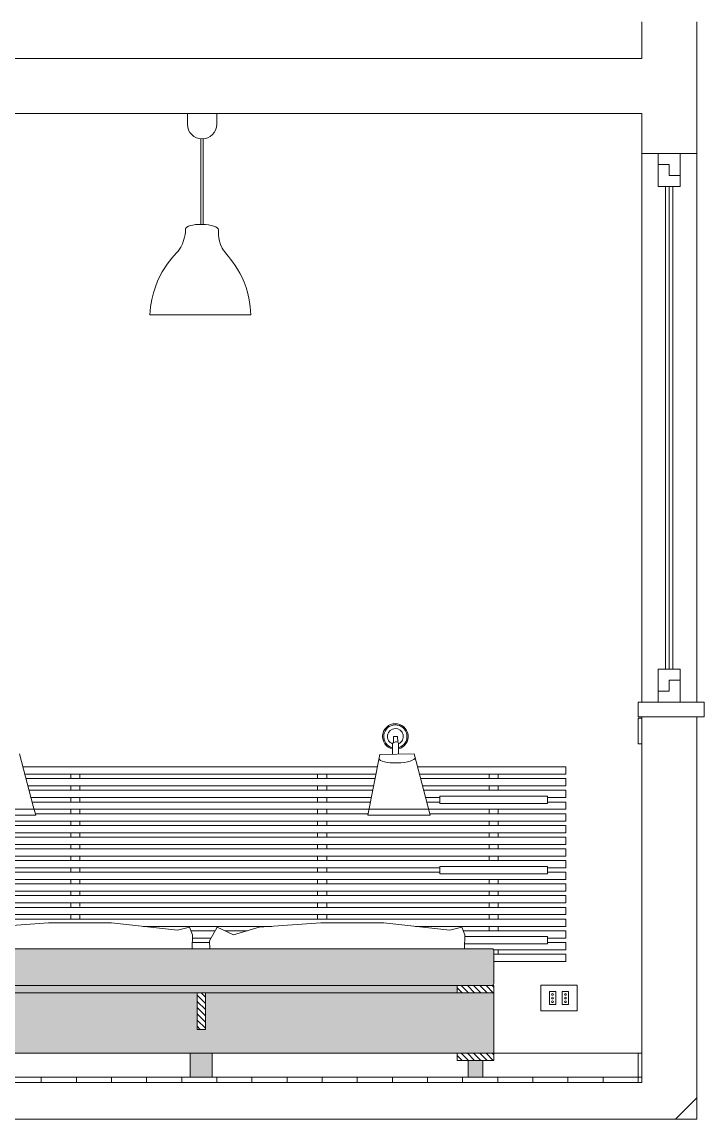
# Model space of a CAD drawing. Header units: centimetres. Extents: x -16179 to 12840, y -10704 to 3856.
# Drawn here: x -2282.9 to -2264.25, y -5303.91 to -5273.91 of the extents above; entities that cross this region are included whole.
import ezdxf

# ---------------------------------------------------------------- set-up
doc = ezdxf.new("R2010")
doc.units = ezdxf.units.CM
doc.header["$MEASUREMENT"] = 0
for name, color, linetype, lineweight in [('0_Num_Penna__175', 175, 'Continuous', 18), ('0_Num_Penna__3', 3, 'Continuous', 18), ('0_Num_Penna__5', 5, 'Continuous', 18), ('A-FURN_Num_Penna__4', 4, 'Continuous', 18), ('A-FURN_Num_Penna__8', 8, 'Continuous', 18), ('A-SECT A-MCUT_Num_Penna__5', 5, 'Continuous', 18), ('A-WALL-FULL-EXTR_Num_Penna__5', 5, 'Continuous', 18), ('A-WALL-FULL_Num_Penna__5', 5, 'Continuous', 18), ('ARREDI_attrezzature_Num_Penna__175', 175, 'Continuous', 18), ('particolari_Num_Penna__6', 6, 'Continuous', 18)]:
    doc.layers.add(name, color=color, linetype=linetype, lineweight=lineweight)

msp = doc.modelspace()

# ---------------------------------------------------------------- hatches: boundary and pattern name
at = {"layer": '0_Num_Penna__175', "linetype": 'Continuous', "lineweight": 18}
h = msp.add_hatch(dxfattribs=at)
h.set_pattern_fill('ANSI31', color=175, scale=100, style=0, pattern_type=2)
h.set_pattern_definition([(45, (-2619.53, -5393.25), (-132.58, 132.58), [])])
h.paths.add_polyline_path([(-2297.247, -5303.911), (-2264.455, -5303.911), (-2264.455, -5292.911), (-2265.955, -5292.911), (-2265.955, -5302.911), (-2295.747, -5302.911), (-2295.747, -5285.942), (-2295.762, -5285.942), (-2295.747, -5285.927), (-2295.747, -5276.411), (-2265.955, -5276.411), (-2265.955, -5277.511), (-2264.455, -5277.511), (-2264.455, -5273.911), (-2265.955, -5273.911), (-2265.955, -5274.911), (-2295.747, -5274.911), (-2295.747, -5273.911), (-2297.247, -5273.911)])
for points in [[(-2285, -5300.261), (-2285, -5300.461), (-2271, -5300.461), (-2271, -5300.261)], [(-2286, -5302.111), (-2270, -5302.111), (-2270, -5300.461), (-2277.888, -5300.461), (-2277.888, -5301.461), (-2278.113, -5301.461), (-2278.113, -5300.461), (-2286, -5300.461)], [(-2278.3, -5302.763), (-2277.7, -5302.763), (-2277.7, -5302.111), (-2278.3, -5302.111)], [(-2270.3, -5302.311), (-2270.7, -5302.311), (-2270.7, -5302.763), (-2270.3, -5302.763)]]:
    msp.add_hatch(color=175, dxfattribs=at).paths.add_polyline_path(points)
at = {"layer": 'ARREDI_attrezzature_Num_Penna__175', "linetype": 'Continuous', "lineweight": 18}
msp.add_hatch(color=175, dxfattribs=at).paths.add_polyline_path([(-2285.95, -5299.256, 0.402406), (-2286, -5299.309), (-2286, -5300.209, 0.431252), (-2285.912, -5300.261), (-2270.05, -5300.261, 0.397378), (-2270, -5300.178), (-2270, -5299.308, 0.426121), (-2270.056, -5299.256)])

# ---------------------------------------------------------------- linework, layer by layer
at = {"layer": '0_Num_Penna__175', "color": 175, "linetype": 'Continuous', "lineweight": 18}
for p, q in [((-2270.866, -5300.461), (-2271, -5300.327)), ((-2270.696, -5300.461), (-2270.896, -5300.261)), ((-2270.526, -5300.461), (-2270.726, -5300.261)), ((-2270.356, -5300.461), (-2270.556, -5300.261)), ((-2270.186, -5300.461), (-2270.386, -5300.261)), ((-2270.016, -5300.461), (-2270.216, -5300.261)), ((-2270, -5300.307), (-2270.046, -5300.261)), ((-2277.888, -5300.75), (-2278.113, -5300.525)), ((-2277.888, -5300.92), (-2278.113, -5300.695)), ((-2277.888, -5300.58), (-2278.007, -5300.461)), ((-2277.888, -5301.09), (-2278.113, -5300.865)), ((-2277.888, -5301.26), (-2278.113, -5301.035)), ((-2277.888, -5301.43), (-2278.113, -5301.205)), ((-2278.027, -5301.461), (-2278.113, -5301.375)), ((-2270.866, -5302.311), (-2271, -5302.177)), ((-2270.696, -5302.311), (-2270.896, -5302.111)), ((-2270.526, -5302.311), (-2270.726, -5302.111)), ((-2270.356, -5302.311), (-2270.556, -5302.111)), ((-2270.186, -5302.311), (-2270.386, -5302.111)), ((-2270.016, -5302.311), (-2270.216, -5302.111)), ((-2270, -5302.157), (-2270.046, -5302.111))]:
    msp.add_line(p, q, dxfattribs=at)
at = {"layer": '0_Num_Penna__3', "color": 3, "linetype": 'Continuous', "lineweight": 18}
for p, q in [((-2265.955, -5302.113), (-2270, -5302.113)), ((-2266.055, -5302.763), (-2266.055, -5302.113)), ((-2295.747, -5302.763), (-2265.955, -5302.763))]:
    msp.add_line(p, q, dxfattribs=at)
at = {"layer": '0_Num_Penna__5', "color": 5, "linetype": 'Continuous', "lineweight": 18}
for p, q in [((-2265.955, -5274.911), (-2265.955, -5273.911)), ((-2264.455, -5273.911), (-2264.455, -5277.511)), ((-2295.747, -5274.911), (-2265.955, -5274.911)), ((-2265.955, -5276.411), (-2265.955, -5277.511)), ((-2265.955, -5277.511), (-2264.455, -5277.511)), ((-2265.955, -5303.911), (-2264.455, -5303.911))]:
    msp.add_line(p, q, dxfattribs=at)
at = {"layer": 'A-FURN_Num_Penna__4', "color": 4, "linetype": 'Continuous', "lineweight": 18}
for p, q in [((-2265.955, -5277.511), (-2265.955, -5292.511)), ((-2265.955, -5277.511), (-2265.955, -5292.511)), ((-2264.455, -5277.511), (-2264.455, -5292.511))]:
    msp.add_line(p, q, dxfattribs=at)
at = {"layer": 'A-FURN_Num_Penna__8', "color": 8, "linetype": 'Continuous', "lineweight": 18}
for p, q in [((-2278.379, -5276.411), (-2278.379, -5276.711)), ((-2277.579, -5276.411), (-2277.579, -5276.711)), ((-2278.008, -5279.442), (-2278.008, -5277.11)), ((-2277.95, -5279.444), (-2277.95, -5277.11)), ((-2279.409, -5281.916), (-2276.647, -5281.916)), ((-2266.055, -5293.653), (-2266.055, -5292.953)), ((-2266.055, -5292.953), (-2265.955, -5292.953)), ((-2272.744, -5293.45), (-2272.742, -5293.621)), ((-2272.744, -5293.45), (-2272.636, -5293.45)), ((-2272.744, -5293.45), (-2272.694, -5293.45)), ((-2272.77, -5293.785), (-2272.77, -5293.937)), ((-2266.055, -5293.653), (-2265.955, -5293.653)), ((-2272.181, -5293.927), (-2273.12, -5293.943)), ((-2273.187, -5294.282), (-2282.873, -5294.282)), ((-2268.031, -5294.282), (-2272.088, -5294.282)), ((-2268.031, -5294.482), (-2268.031, -5294.282)), ((-2282.82, -5294.482), (-2273.226, -5294.482)), ((-2281.57, -5294.482), (-2281.57, -5294.602)), ((-2281.32, -5294.482), (-2281.32, -5294.602)), ((-2274.82, -5294.482), (-2274.82, -5294.602)), ((-2274.57, -5294.482), (-2274.57, -5294.602)), ((-2272.036, -5294.482), (-2270.07, -5294.482)), ((-2270.131, -5294.482), (-2270.131, -5294.602)), ((-2270.07, -5294.482), (-2268.031, -5294.482)), ((-2269.881, -5294.482), (-2269.881, -5294.602)), ((-2281.57, -5294.802), (-2281.57, -5294.922)), ((-2281.32, -5294.802), (-2281.32, -5294.922)), ((-2274.82, -5294.802), (-2274.82, -5294.922)), ((-2274.57, -5294.802), (-2274.57, -5294.922)), ((-2270.131, -5294.802), (-2270.131, -5294.922)), ((-2269.881, -5294.802), (-2269.881, -5294.922)), ((-2281.57, -5295.122), (-2281.57, -5295.242)), ((-2281.32, -5295.122), (-2281.32, -5295.242)), ((-2274.82, -5295.122), (-2274.82, -5295.242)), ((-2274.57, -5295.122), (-2274.57, -5295.242)), ((-2268.031, -5295.122), (-2268.531, -5295.122)), ((-2268.031, -5295.242), (-2268.531, -5295.242)), ((-2282.57, -5295.437), (-2284.199, -5295.437)), ((-2282.593, -5295.354), (-2282.525, -5295.601)), ((-2281.57, -5295.442), (-2281.57, -5295.562)), ((-2281.32, -5295.442), (-2281.32, -5295.562)), ((-2274.82, -5295.442), (-2274.82, -5295.562)), ((-2274.57, -5295.442), (-2274.57, -5295.562)), ((-2271.785, -5295.437), (-2273.414, -5295.437)), ((-2271.808, -5295.354), (-2271.74, -5295.601)), ((-2270.131, -5295.442), (-2270.131, -5295.562)), ((-2269.881, -5295.442), (-2269.881, -5295.562)), ((-2282.525, -5295.601), (-2284.232, -5295.601)), ((-2281.57, -5295.762), (-2281.57, -5295.882)), ((-2281.32, -5295.762), (-2281.32, -5295.882)), ((-2274.82, -5295.762), (-2274.82, -5295.882)), ((-2274.57, -5295.762), (-2274.57, -5295.882)), ((-2271.74, -5295.601), (-2273.447, -5295.601)), ((-2270.131, -5295.762), (-2270.131, -5295.882)), ((-2269.881, -5295.762), (-2269.881, -5295.882)), ((-2281.57, -5296.082), (-2281.57, -5296.202)), ((-2281.32, -5296.082), (-2281.32, -5296.202)), ((-2274.82, -5296.082), (-2274.82, -5296.202)), ((-2274.57, -5296.082), (-2274.57, -5296.202)), ((-2270.131, -5296.082), (-2270.131, -5296.202)), ((-2269.881, -5296.082), (-2269.881, -5296.202)), ((-2281.57, -5296.402), (-2281.57, -5296.522)), ((-2281.32, -5296.402), (-2281.32, -5296.522)), ((-2274.82, -5296.402), (-2274.82, -5296.522)), ((-2274.57, -5296.402), (-2274.57, -5296.522)), ((-2270.131, -5296.402), (-2270.131, -5296.522)), ((-2269.881, -5296.402), (-2269.881, -5296.522)), ((-2281.57, -5296.722), (-2281.57, -5296.842)), ((-2281.32, -5296.722), (-2281.32, -5296.842)), ((-2274.82, -5296.722), (-2274.82, -5296.842)), ((-2274.57, -5296.722), (-2274.57, -5296.842)), ((-2270.131, -5296.722), (-2270.131, -5296.842)), ((-2269.881, -5296.722), (-2269.881, -5296.842)), ((-2281.57, -5297.042), (-2281.57, -5297.162)), ((-2281.32, -5297.042), (-2281.32, -5297.162)), ((-2274.82, -5297.042), (-2274.82, -5297.162)), ((-2274.57, -5297.042), (-2274.57, -5297.162)), ((-2268.031, -5297.042), (-2268.531, -5297.042)), ((-2281.57, -5297.362), (-2281.57, -5297.482)), ((-2281.32, -5297.362), (-2281.32, -5297.482)), ((-2274.82, -5297.362), (-2274.82, -5297.482)), ((-2274.57, -5297.362), (-2274.57, -5297.482)), ((-2270.131, -5297.362), (-2270.131, -5297.482)), ((-2269.881, -5297.362), (-2269.881, -5297.482)), ((-2268.031, -5297.162), (-2268.531, -5297.162)), ((-2268.031, -5297.482), (-2287.978, -5297.482)), ((-2287.978, -5297.682), (-2270.07, -5297.682)), ((-2281.57, -5297.682), (-2281.57, -5297.802)), ((-2281.32, -5297.682), (-2281.32, -5297.802)), ((-2274.82, -5297.682), (-2274.82, -5297.802)), ((-2274.57, -5297.682), (-2274.57, -5297.802)), ((-2270.131, -5297.682), (-2270.131, -5297.802)), ((-2270.07, -5297.682), (-2268.031, -5297.682)), ((-2269.881, -5297.682), (-2269.881, -5297.802)), ((-2268.031, -5297.682), (-2268.031, -5297.482)), ((-2268.031, -5297.802), (-2287.978, -5297.802)), ((-2268.031, -5298.002), (-2268.031, -5297.802)), ((-2287.978, -5298.002), (-2270.07, -5298.002)), ((-2268.031, -5298.122), (-2287.978, -5298.122)), ((-2281.57, -5298.002), (-2281.57, -5298.122)), ((-2281.32, -5298.002), (-2281.32, -5298.1)), ((-2274.82, -5298.002), (-2274.82, -5298.122)), ((-2274.57, -5298.002), (-2274.565, -5298.002)), ((-2274.57, -5298.002), (-2274.57, -5298.122)), ((-2270.131, -5298.002), (-2270.131, -5298.122)), ((-2270.07, -5298.002), (-2268.031, -5298.002)), ((-2269.881, -5298.002), (-2269.881, -5298.122)), ((-2268.031, -5298.322), (-2268.031, -5298.122)), ((-2287.978, -5298.322), (-2270.07, -5298.322)), ((-2268.031, -5298.442), (-2287.978, -5298.442)), ((-2282.178, -5298.544), (-2283.861, -5298.667)), ((-2280.454, -5298.544), (-2282.178, -5298.544)), ((-2281.57, -5298.322), (-2281.57, -5298.442)), ((-2281.32, -5298.322), (-2281.32, -5298.442)), ((-2278.648, -5298.749), (-2280.454, -5298.544)), ((-2274.734, -5298.544), (-2276.417, -5298.667)), ((-2274.82, -5298.322), (-2274.82, -5298.442)), ((-2273.01, -5298.544), (-2274.734, -5298.544)), ((-2274.57, -5298.322), (-2274.57, -5298.442)), ((-2271.203, -5298.749), (-2273.01, -5298.544)), ((-2270.131, -5298.322), (-2270.131, -5298.442)), ((-2270.07, -5298.322), (-2268.031, -5298.322)), ((-2269.881, -5298.322), (-2269.881, -5298.442)), ((-2268.031, -5298.642), (-2268.031, -5298.442)), ((-2279.592, -5298.642), (-2279.507, -5298.642)), ((-2279.507, -5298.642), (-2276.072, -5298.642)), ((-2278.319, -5298.667), (-2278.648, -5298.749)), ((-2278.319, -5298.667), (-2278.237, -5298.872)), ((-2277.619, -5298.762), (-2278.281, -5298.762)), ((-2278.237, -5298.872), (-2278.245, -5299.256)), ((-2277.566, -5298.667), (-2277.771, -5299.036)), ((-2277.115, -5298.872), (-2277.566, -5298.667)), ((-2276.739, -5298.762), (-2277.357, -5298.762)), ((-2276.417, -5298.667), (-2277.115, -5298.872)), ((-2272.148, -5298.642), (-2270.07, -5298.642)), ((-2270.875, -5298.667), (-2271.203, -5298.749)), ((-2270.875, -5298.667), (-2270.793, -5298.872)), ((-2268.031, -5298.762), (-2270.837, -5298.762)), ((-2270.793, -5298.872), (-2270.8, -5299.256)), ((-2270.131, -5298.642), (-2270.131, -5298.762)), ((-2270.07, -5298.642), (-2268.031, -5298.642)), ((-2269.881, -5298.642), (-2269.881, -5298.762)), ((-2268.031, -5298.962), (-2268.031, -5298.762)), ((-2277.769, -5299.082), (-2278.242, -5299.082)), ((-2278.239, -5298.962), (-2277.73, -5298.962)), ((-2277.771, -5299.036), (-2277.763, -5299.256)), ((-2268.531, -5298.962), (-2268.031, -5298.962)), ((-2268.031, -5299.082), (-2268.531, -5299.082)), ((-2268.031, -5299.282), (-2268.031, -5299.082)), ((-2285.95, -5299.256), (-2270.05, -5299.256)), ((-2270.007, -5299.282), (-2268.031, -5299.282)), ((-2268.031, -5299.402), (-2270, -5299.402)), ((-2269.881, -5299.282), (-2269.881, -5299.402)), ((-2268.031, -5299.602), (-2268.031, -5299.402)), ((-2270, -5299.602), (-2268.031, -5299.602)), ((-2284.4, -5300.261), (-2271.6, -5300.261)), ((-2270, -5300.261), (-2271.6, -5300.261)), ((-2271, -5300.261), (-2271, -5300.461)), ((-2270, -5300.461), (-2270, -5300.261)), ((-2284.4, -5300.461), (-2278.373, -5300.461)), ((-2278.373, -5300.461), (-2271.6, -5300.461)), ((-2278.113, -5301.461), (-2278.113, -5300.461)), ((-2277.888, -5300.461), (-2277.888, -5301.461)), ((-2271.6, -5300.461), (-2271.488, -5300.461)), ((-2271.488, -5300.461), (-2271.423, -5300.461)), ((-2271.398, -5300.461), (-2271.423, -5300.461)), ((-2271.398, -5300.461), (-2270.805, -5300.461)), ((-2270.805, -5300.461), (-2270.13, -5300.461)), ((-2270.13, -5300.461), (-2270, -5300.461)), ((-2270, -5302.111), (-2270, -5300.461)), ((-2277.888, -5301.461), (-2278.113, -5301.461)), ((-2278.373, -5302.111), (-2284.4, -5302.111)), ((-2278.373, -5302.111), (-2278.3, -5302.111)), ((-2278.3, -5302.111), (-2278.3, -5302.761)), ((-2278.3, -5302.111), (-2278.088, -5302.111)), ((-2278.088, -5302.111), (-2277.863, -5302.111)), ((-2277.863, -5302.111), (-2277.7, -5302.111)), ((-2277.7, -5302.761), (-2277.7, -5302.111)), ((-2277.7, -5302.111), (-2271.6, -5302.111)), ((-2271.6, -5302.111), (-2270.13, -5302.111)), ((-2271, -5302.311), (-2271, -5302.111)), ((-2270.13, -5302.111), (-2270, -5302.111)), ((-2270, -5302.111), (-2270, -5302.311)), ((-2270, -5302.311), (-2271, -5302.311)), ((-2270.7, -5302.311), (-2270.7, -5302.761)), ((-2270.3, -5302.311), (-2270.3, -5302.761))]:
    msp.add_line(p, q, dxfattribs=at)
at = {"layer": 'A-FURN_Num_Penna__8', "color": 8, "linetype": 'Continuous', "lineweight": 18, "flags": 128}
for points in [[(-2273.25, -5294.602), (-2282.789, -5294.602)], [(-2268.031, -5294.602), (-2272.004, -5294.602)], [(-2268.031, -5294.802), (-2268.031, -5294.602)], [(-2282.737, -5294.802), (-2273.289, -5294.802)], [(-2273.313, -5294.922), (-2282.705, -5294.922)], [(-2271.952, -5294.802), (-2270.07, -5294.802), (-2268.031, -5294.802)], [(-2268.031, -5294.922), (-2271.921, -5294.922)], [(-2268.031, -5295.122), (-2268.031, -5294.922)], [(-2282.653, -5295.122), (-2273.352, -5295.122)], [(-2273.376, -5295.242), (-2282.622, -5295.242)], [(-2271.868, -5295.122), (-2271.481, -5295.122)], [(-2271.481, -5295.242), (-2271.837, -5295.242)], [(-2268.031, -5295.442), (-2268.031, -5295.242)], [(-2282.569, -5295.442), (-2273.415, -5295.442)], [(-2273.439, -5295.562), (-2282.536, -5295.562)], [(-2271.784, -5295.442), (-2270.07, -5295.442), (-2268.031, -5295.442)], [(-2268.031, -5295.562), (-2271.751, -5295.562)], [(-2268.031, -5295.762), (-2268.031, -5295.562)], [(-2287.978, -5295.762), (-2270.07, -5295.762), (-2268.031, -5295.762)], [(-2268.031, -5295.882), (-2287.978, -5295.882)], [(-2268.031, -5296.082), (-2268.031, -5295.882)], [(-2287.978, -5296.082), (-2270.07, -5296.082), (-2268.031, -5296.082)], [(-2268.031, -5296.202), (-2287.978, -5296.202)], [(-2287.978, -5296.402), (-2270.07, -5296.402), (-2268.031, -5296.402)], [(-2268.031, -5296.402), (-2268.031, -5296.202)], [(-2268.031, -5296.522), (-2287.978, -5296.522)], [(-2287.978, -5296.722), (-2270.07, -5296.722), (-2268.031, -5296.722)], [(-2268.031, -5296.722), (-2268.031, -5296.522)], [(-2268.031, -5296.842), (-2287.978, -5296.842)], [(-2284.528, -5297.042), (-2271.481, -5297.042)], [(-2268.031, -5297.042), (-2268.031, -5296.842)], [(-2287.978, -5297.362), (-2270.07, -5297.362), (-2268.031, -5297.362)], [(-2271.481, -5297.162), (-2284.528, -5297.162)], [(-2268.031, -5297.362), (-2268.031, -5297.162)], [(-2270.798, -5299.122), (-2268.531, -5299.122), (-2268.531, -5299.082), (-2268.531, -5298.962), (-2268.531, -5298.922), (-2270.794, -5298.922)]]:
    msp.add_lwpolyline(points, dxfattribs=at)
for points in [[(-2271.481, -5295.242), (-2271.481, -5295.282), (-2268.531, -5295.282), (-2268.531, -5295.242), (-2268.531, -5295.122), (-2268.531, -5295.082), (-2271.481, -5295.082), (-2271.481, -5295.122)], [(-2271.481, -5297.162), (-2271.481, -5297.202), (-2268.531, -5297.202), (-2268.531, -5297.162), (-2268.531, -5297.042), (-2268.531, -5297.002), (-2271.481, -5297.002), (-2271.481, -5297.042)], [(-2268.139, -5300.953), (-2268.721, -5300.953), (-2268.721, -5300.253), (-2268.139, -5300.253), (-2267.721, -5300.253), (-2267.721, -5300.953)], [(-2268.483, -5300.778), (-2268.308, -5300.778), (-2268.308, -5300.428), (-2268.483, -5300.428)], [(-2267.958, -5300.778), (-2268.133, -5300.778), (-2268.133, -5300.428), (-2267.958, -5300.428)]]:
    msp.add_lwpolyline(points, close=True, dxfattribs=at)
msp.add_lwpolyline([(-2270, -5300.209), (-2270, -5300.059), (-2270, -5299.459), (-2270, -5299.309, 0.402406), (-2270.05, -5299.256)], format="xyb", dxfattribs=at)
at = {"layer": 'A-FURN_Num_Penna__8', "color": 8, "linetype": 'Continuous', "lineweight": 18}
for centre in [(-2268.396, -5300.503), (-2268.396, -5300.603), (-2268.396, -5300.703), (-2268.046, -5300.503), (-2268.046, -5300.603), (-2268.046, -5300.703)]:
    msp.add_circle(centre, 0.025, dxfattribs=at)
for centre, radius, start, end in [((-2277.979, -5276.711), 0.4, 180, 0), ((-2272.694, -5293.45), 0.217, 293.0937, 249.8181), ((-2270.07, -5300.193), 0.0711, 285.8338, 347.4792)]:
    msp.add_arc(centre, radius, start, end, dxfattribs=at)
for points, knots in [([(-2278.431, -5279.576), (-2278.431, -5279.576), (-2278.423, -5279.812), (-2278.561, -5280.071), (-2278.705, -5280.341), (-2279.306, -5280.695), (-2279.411, -5281.917)], [0, 0, 0, 0, 1, 1, 1, 2, 2, 2, 2]), ([(-2278.431, -5279.576), (-2278.43, -5279.499), (-2278.227, -5279.441), (-2277.978, -5279.446), (-2277.73, -5279.451), (-2277.529, -5279.517), (-2277.531, -5279.593)], [0, 0, 0, 0, 1, 1, 1, 2, 2, 2, 2]), ([(-2277.531, -5279.593), (-2277.531, -5279.593), (-2277.558, -5279.83), (-2277.43, -5280.093), (-2277.296, -5280.368), (-2276.705, -5280.745), (-2276.647, -5281.916), (-2276.647, -5281.916), (-2276.647, -5281.916), (-2276.647, -5281.916)], [0, 0, 0, 0, 1, 1, 1, 2, 2, 2, 3, 3, 3, 3]), ([(-2272.151, -5294.024), (-2272.148, -5294.098), (-2272.367, -5294.165), (-2272.64, -5294.174), (-2272.912, -5294.182), (-2273.135, -5294.129), (-2273.137, -5294.054)], [0, 0, 0, 0, 1, 1, 1, 2, 2, 2, 2])]:
    msp.add_open_spline(points, degree=3, knots=knots, dxfattribs=at)
for points in [[(-2272.628, -5293.609), (-2272.628, -5293.609), (-2272.636, -5293.45), (-2272.636, -5293.45)], [(-2272.77, -5293.785), (-2272.769, -5293.713), (-2272.769, -5293.644), (-2272.769, -5293.644)], [(-2272.691, -5293.597), (-2272.721, -5293.599), (-2272.745, -5293.622), (-2272.769, -5293.644)], [(-2272.691, -5293.597), (-2272.647, -5293.595), (-2272.61, -5293.612), (-2272.608, -5293.635)], [(-2272.608, -5293.635), (-2272.608, -5293.635), (-2272.607, -5293.934), (-2272.607, -5293.934)], [(-2282.966, -5293.927), (-2282.966, -5293.927), (-2282.593, -5295.354), (-2282.593, -5295.354)], [(-2273.447, -5295.601), (-2273.447, -5295.601), (-2273.12, -5293.943), (-2273.12, -5293.943)], [(-2272.181, -5293.927), (-2272.181, -5293.927), (-2271.808, -5295.354), (-2271.808, -5295.354)]]:
    msp.add_open_spline(points, degree=3, dxfattribs=at)
at = {"layer": 'A-SECT A-MCUT_Num_Penna__5', "color": 5, "linetype": 'Continuous', "lineweight": 18}
for p, q in [((-2264.255, -5292.511), (-2266.055, -5292.511)), ((-2266.055, -5292.511), (-2266.055, -5292.911)), ((-2264.255, -5292.511), (-2264.255, -5292.911)), ((-2264.255, -5292.911), (-2266.055, -5292.911))]:
    msp.add_line(p, q, dxfattribs=at)
at = {"layer": 'A-WALL-FULL-EXTR_Num_Penna__5', "color": 5, "linetype": 'Continuous', "lineweight": 18}
for p, q in [((-2295.747, -5302.911), (-2265.955, -5302.911)), ((-2295.747, -5303.911), (-2265.955, -5303.911))]:
    msp.add_line(p, q, dxfattribs=at)
at = {"layer": 'A-WALL-FULL_Num_Penna__5', "color": 5, "linetype": 'Continuous', "lineweight": 18}
for p, q in [((-2295.747, -5276.411), (-2265.955, -5276.411)), ((-2265.955, -5302.911), (-2265.955, -5292.911)), ((-2264.455, -5303.911), (-2264.455, -5292.911))]:
    msp.add_line(p, q, dxfattribs=at)
at = {"layer": 'ARREDI_attrezzature_Num_Penna__175', "color": 175, "linetype": 'Continuous', "lineweight": 18}
msp.add_line((-2278.091, -5302.111), (-2278.093, -5302.109), dxfattribs=at)
at = {"layer": 'particolari_Num_Penna__6', "color": 6, "linetype": 'Continuous', "lineweight": 18}
for p, q in [((-2265.505, -5278.411), (-2265.505, -5277.511)), ((-2264.905, -5277.511), (-2264.905, -5278.411)), ((-2265.205, -5277.811), (-2265.505, -5277.811)), ((-2265.205, -5277.811), (-2265.205, -5278.111)), ((-2264.905, -5278.111), (-2265.204, -5278.111)), ((-2264.905, -5278.411), (-2265.505, -5278.411)), ((-2265.305, -5291.611), (-2265.305, -5278.411)), ((-2265.205, -5291.611), (-2265.205, -5278.411)), ((-2265.105, -5291.611), (-2265.105, -5278.411)), ((-2264.905, -5291.611), (-2265.505, -5291.611)), ((-2265.505, -5291.611), (-2265.505, -5292.511)), ((-2264.905, -5292.511), (-2264.905, -5291.611)), ((-2265.205, -5292.211), (-2265.205, -5291.911)), ((-2264.905, -5291.911), (-2265.204, -5291.911)), ((-2265.205, -5292.211), (-2265.505, -5292.211)), ((-2282.375, -5302.763), (-2282.375, -5302.911)), ((-2281.415, -5302.763), (-2281.415, -5302.911)), ((-2280.455, -5302.763), (-2280.455, -5302.911)), ((-2279.495, -5302.763), (-2279.495, -5302.911)), ((-2278.535, -5302.763), (-2278.535, -5302.911)), ((-2277.575, -5302.763), (-2277.575, -5302.911)), ((-2276.615, -5302.763), (-2276.615, -5302.911)), ((-2275.655, -5302.763), (-2275.655, -5302.911)), ((-2274.695, -5302.763), (-2274.695, -5302.911)), ((-2273.735, -5302.763), (-2273.735, -5302.911)), ((-2272.775, -5302.763), (-2272.775, -5302.911)), ((-2271.815, -5302.763), (-2271.815, -5302.911)), ((-2270.855, -5302.763), (-2270.855, -5302.911)), ((-2269.895, -5302.763), (-2269.895, -5302.911)), ((-2268.935, -5302.763), (-2268.935, -5302.911)), ((-2267.975, -5302.763), (-2267.975, -5302.911)), ((-2267.015, -5302.763), (-2267.015, -5302.911)), ((-2266.055, -5302.763), (-2266.055, -5302.911))]:
    msp.add_line(p, q, dxfattribs=at)
for radius, start, end in [(0.35, 284.1955, 257.3371), (0.318, 285.6606, 256.0799)]:
    msp.add_arc((-2272.694, -5293.45), radius, start, end, dxfattribs=at)

doc.saveas('drawing.dxf')
